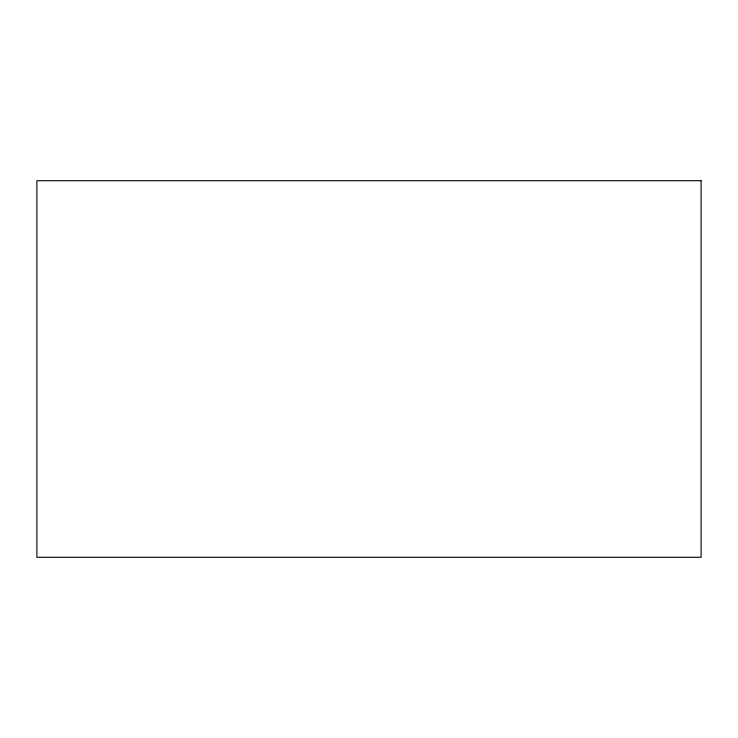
<?xml version="1.0" encoding="UTF-8"?>
<svg xmlns="http://www.w3.org/2000/svg" width="738" height="738" viewBox="0 0 738 738"><rect width="100%" height="100%" fill="white"/><g stroke="black" fill="none" stroke-linecap="round" stroke-linejoin="round"><path stroke-width="1.11" d="M701.1 180.709L36.9 180.709L36.9 557.291L701.1 557.291L701.1 180.709"/></g></svg>
